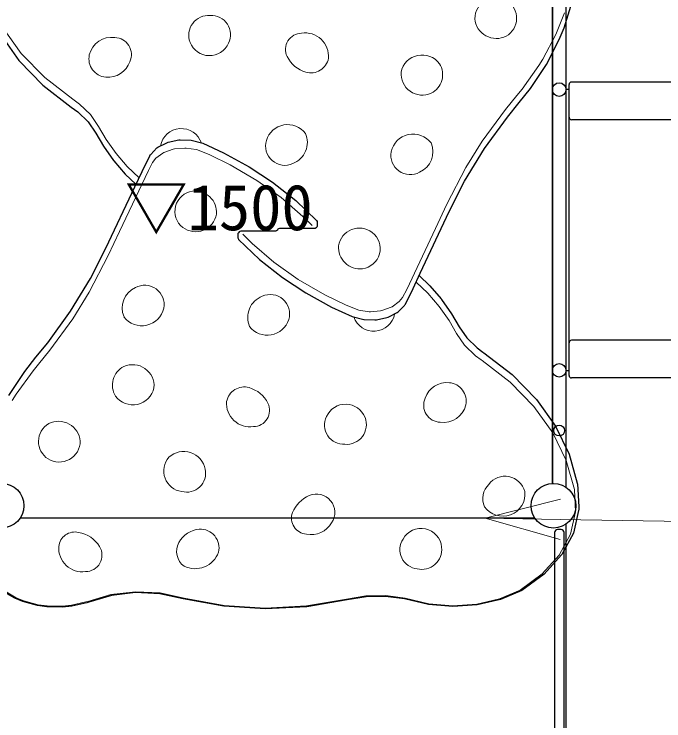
# Model space of a CAD drawing. Units: millimetres at full size, sheet at 1:60; details may follow other scales. Extents: x 900 to 24300, y 900 to 16920.
# Drawn here: x 5075 to 6370, y 13060 to 14470 of the extents above; entities that cross this region are included whole.
import ezdxf
from ezdxf.enums import TextEntityAlignment as Align

# ---------------------------------------------------------------- set-up
doc = ezdxf.new("R2010")
doc.units = ezdxf.units.MM
doc.header["$LTSCALE"] = 60
for name, color, linetype, lineweight in [('D-STR-1', 1, 'Continuous', 25), ('D-STR-3', 251, 'Continuous', 9), ('D-STR-HTXT', 7, 'Continuous', 13), ('D-STR-TXT', 7, 'Continuous', 13)]:
    doc.layers.add(name, color=color, linetype=linetype, lineweight=lineweight)
doc.styles.add('ＭＳ ゴシック', font='')
doc.styles.get('ＭＳ ゴシック').set_extended_font_data('MS Gothic')

msp = doc.modelspace()

# ---------------------------------------------------------------- linework, layer by layer
at = {"layer": 'D-STR-1'}
for p, q in [((6174.6, 14552.63), (6174.6, 13526.38)), ((6147.4, 13534), (6147.4, 14545.01)), ((6147.4, 14545.01), (6147.4, 13534)), ((6174.6, 14547.08), (6174.6, 13531.93)), ((6170.73, 14442.77), (6186.96, 14494.47)), ((6161.11, 14419.46), (6170.73, 14442.77)), ((5045.86, 14430.74), (5083.68, 14377.83)), ((6135.52, 14369.77), (6161.11, 14419.46)), ((5083.68, 14377.83), (5084.42, 14376.96)), ((5084.42, 14376.96), (5132.02, 14328.26)), ((6103.64, 14321.76), (6135.52, 14369.77)), ((5132.02, 14328.26), (5188.57, 14284.61)), ((6081.28, 14293.59), (6103.64, 14321.76)), ((6180.6, 13749.5), (6180.6, 14329.5)), ((9060.6, 14334.5), (6185.6, 14334.5)), ((6180.6, 14319.5), (6174.6, 14319.5)), ((6174.6, 14319.5), (6174.6, 13759.5)), ((6180.6, 13759.5), (6180.6, 14319.5)), ((6057.69, 14264.66), (6081.28, 14293.59)), ((5188.57, 14284.61), (5201.55, 14275.1)), ((5201.55, 14275.1), (5222.21, 14255.18)), ((5222.21, 14255.18), (5237.64, 14232.84)), ((6012.09, 14201.79), (6057.69, 14264.66)), ((9060.6, 14259.5), (6185.6, 14259.5)), ((5237.64, 14232.84), (5252.64, 14206.68)), ((5361.21, 14204.41), (5379.06, 14213.62)), ((5379.06, 14213.62), (5381.5, 14214.49)), ((5381.5, 14214.49), (5402.66, 14219.01)), ((5402.66, 14219.01), (5405.37, 14219.25)), ((5405.37, 14219.25), (5405.51, 14219.25)), ((5405.51, 14219.25), (5427.19, 14218.58)), ((5427.19, 14218.58), (5427.45, 14218.57)), ((5427.45, 14218.57), (5450.63, 14212.34)), ((5450.63, 14212.34), (5491.89, 14193.38)), ((5252.64, 14206.68), (5272.72, 14178.24)), ((5346.78, 14190.15), (5359.31, 14203.02)), ((5359.31, 14203.02), (5361.21, 14204.41)), ((5972.44, 14136.8), (6012.09, 14201.79)), ((5329.63, 14156.37), (5344.86, 14187.45)), ((5344.86, 14187.45), (5346.02, 14189.23)), ((5346.02, 14189.23), (5346.78, 14190.15)), ((5491.89, 14193.38), (5543.26, 14165.36)), ((5272.72, 14178.24), (5273.47, 14177.35)), ((5273.47, 14177.35), (5296.12, 14150.94)), ((5315.03, 14125.75), (5329.63, 14156.37)), ((5543.26, 14165.36), (5589.84, 14134.84)), ((5296.12, 14150.94), (5317.41, 14130.73)), ((5257.53, 14003.08), (5315.03, 14125.75)), ((5589.84, 14134.84), (5635.79, 14098.56)), ((5941.76, 14076.17), (5972.44, 14136.8)), ((5635.79, 14098.56), (5677.24, 14058.51)), ((5884.25, 13953.5), (5941.76, 14076.17)), ((5677.24, 14058.51), (5677.52, 14058.25)), ((5677.52, 14058.25), (5678.37, 14056.58)), ((5678.37, 14056.58), (5678.68, 14054.6)), ((5678.68, 14054.6), (5678.68, 14048.24)), ((5599.79, 14040.12), (5599.41, 14038.89)), ((5600.53, 14040.82), (5599.79, 14040.12)), ((5601.46, 14041.48), (5600.53, 14040.82)), ((5603.45, 14042.2), (5601.46, 14041.48)), ((5605.66, 14042.45), (5603.45, 14042.2)), ((5672.68, 14042.39), (5605.66, 14042.45)), ((5674.66, 14042.73), (5672.68, 14042.39)), ((5676.41, 14043.7), (5674.66, 14042.73)), ((5677.75, 14045.19), (5676.41, 14043.7)), ((5678.51, 14047.04), (5677.75, 14045.19)), ((5678.68, 14048.24), (5678.51, 14047.04)), ((5520.77, 14032.21), (5520.61, 14031.01)), ((5520.61, 14031.01), (5520.61, 14024.65)), ((5521.54, 14034.06), (5520.77, 14032.21)), ((5522.88, 14035.56), (5521.54, 14034.06)), ((5524.63, 14036.53), (5522.88, 14035.56)), ((5526.61, 14036.86), (5524.63, 14036.53)), ((5593.63, 14036.81), (5526.61, 14036.86)), ((5595.83, 14037.05), (5593.63, 14036.81)), ((5597.83, 14037.77), (5595.83, 14037.05)), ((5599.41, 14038.89), (5597.83, 14037.77)), ((5520.61, 14024.65), (5520.72, 14024.03)), ((5520.72, 14024.03), (5520.92, 14022.67)), ((5520.92, 14022.67), (5521.77, 14021)), ((5521.77, 14021), (5522.05, 14020.74)), ((5522.05, 14020.74), (5563.5, 13980.69)), ((5226.85, 13942.45), (5257.53, 14003.08)), ((5563.5, 13980.69), (5609.44, 13944.41)), ((5187.2, 13877.46), (5226.85, 13942.45)), ((5609.44, 13944.41), (5656.02, 13913.89)), ((5869.65, 13922.89), (5884.25, 13953.5)), ((5881.88, 13948.53), (5903.17, 13928.32)), ((5903.17, 13928.32), (5925.82, 13901.9)), ((5656.02, 13913.89), (5707.4, 13885.88)), ((5854.43, 13891.8), (5869.65, 13922.89)), ((5925.82, 13901.9), (5926.56, 13901.01)), ((5926.56, 13901.01), (5946.64, 13872.57)), ((5707.4, 13885.88), (5748.65, 13866.91)), ((5839.98, 13876.23), (5852.5, 13889.11)), ((5852.5, 13889.11), (5853.27, 13890.03)), ((5853.27, 13890.03), (5854.43, 13891.8)), ((5141.59, 13814.59), (5187.2, 13877.46)), ((5820.23, 13865.63), (5838.07, 13874.85)), ((5838.07, 13874.85), (5839.98, 13876.23)), ((5946.64, 13872.57), (5961.64, 13846.41)), ((5748.65, 13866.91), (5771.84, 13860.69)), ((5771.84, 13860.69), (5772.09, 13860.67)), ((5772.09, 13860.67), (5793.77, 13860)), ((5793.77, 13860), (5793.91, 13860)), ((5793.91, 13860), (5796.63, 13860.24)), ((5796.63, 13860.24), (5817.78, 13864.77)), ((5817.78, 13864.77), (5820.23, 13865.63)), ((5961.64, 13846.41), (5977.08, 13824.07)), ((5118.01, 13785.66), (5141.59, 13814.59)), ((5977.08, 13824.07), (5997.74, 13804.15)), ((9060.6, 13819.5), (6185.6, 13819.5)), ((5997.74, 13804.15), (6009.04, 13795.78)), ((6009.04, 13795.78), (6010.72, 13794.65)), ((6010.72, 13794.65), (6067.27, 13750.99)), ((5095.65, 13757.49), (5118.01, 13785.66)), ((6174.6, 13759.5), (6180.6, 13759.5)), ((5063.77, 13709.48), (5095.65, 13757.49)), ((6067.27, 13750.99), (6114.87, 13702.3)), ((9060.6, 13744.5), (6185.6, 13744.5)), ((6114.87, 13702.3), (6115.6, 13701.42)), ((6115.6, 13701.42), (6153.42, 13648.52)), ((6153.42, 13648.52), (6180.69, 13592.46)), ((6180.69, 13592.46), (6196.9, 13534.3)), ((6196.9, 13534.3), (6197.19, 13533.01)), ((6197.19, 13533.01), (6197.2, 13532.94)), ((6197.2, 13532.94), (6199.86, 13487.44)), ((6199.57, 13479.78), (6189.25, 13434.87)), ((6199.86, 13481.08), (6199.57, 13479.78)), ((6199.86, 13487.44), (6199.86, 13481.08)), ((6112.73, 13464.5), (5086.48, 13464.5)), ((6174.6, 13452.63), (6174.6, 12426.38)), ((6151.85, 13436), (6151.85, 12443)), ((6164.85, 13442), (6157.85, 13442)), ((6189.25, 13434.87), (6166.36, 13392.35)), ((6170.85, 12443), (6170.85, 13436)), ((6165.6, 13391.44), (6131.18, 13353.14)), ((6166.36, 13392.35), (6165.6, 13391.44)), ((6131.18, 13353.14), (6086.35, 13320.4)), ((5075.89, 13304.94), (5051.72, 13319.29)), ((5268.64, 13310.65), (5223.46, 13297.39)), ((5316.6, 13316.2), (5268.64, 13310.65)), ((5365.15, 13313.83), (5316.6, 13316.2)), ((5411.58, 13303.68), (5365.15, 13313.83)), ((5776.33, 13307.95), (5738.75, 13301.73)), ((5814.94, 13308.63), (5776.33, 13307.95)), ((5852.84, 13303.76), (5814.94, 13308.63)), ((6086.35, 13320.4), (6044.2, 13302.72)), ((5091.93, 13298.29), (5075.89, 13304.94)), ((5121.45, 13290.41), (5091.93, 13298.29)), ((5219.66, 13296.15), (5189.64, 13289.26)), ((5223.46, 13297.39), (5219.66, 13296.15)), ((5492.4, 13288.92), (5411.58, 13303.68)), ((5738.75, 13301.73), (5657.99, 13287.99)), ((5900.24, 13292.24), (5852.84, 13303.76)), ((6044.2, 13302.72), (5997.67, 13291.86)), ((5139.7, 13287.89), (5121.45, 13290.41)), ((5139.87, 13287.89), (5139.7, 13287.89)), ((5171.14, 13287.36), (5139.87, 13287.89)), ((5171.24, 13287.36), (5171.14, 13287.36)), ((5189.64, 13289.26), (5171.24, 13287.36)), ((5575.14, 13283.68), (5492.4, 13288.92)), ((5575.15, 13283.68), (5575.14, 13283.68)), ((5657.78, 13287.98), (5575.15, 13283.68)), ((5657.99, 13287.99), (5657.78, 13287.98)), ((5948.92, 13288.31), (5900.24, 13292.24)), ((5948.93, 13288.31), (5948.92, 13288.31)), ((5997.39, 13291.84), (5948.93, 13288.31)), ((5997.67, 13291.86), (5997.39, 13291.84))]:
    msp.add_line(p, q, dxfattribs=at)
for centre, radius in [((6161, 14319.5), 13.6), ((6161, 13759.5), 13.6), ((6161, 13639.5), 10.85), ((5049.6, 13489.5), 44.55), ((6149.6, 13489.5), 44.55)]:
    msp.add_circle(centre, radius, dxfattribs=at)
for centre, radius, start, end in [((6185.6, 14329.5), 5, 90, 180), ((6185.6, 14264.5), 5, 180, 270), ((6185.6, 13814.5), 5, 90, 180), ((6185.6, 13749.5), 5, 180, 270), ((6157.85, 13436), 6, 90, 180), ((6164.85, 13436), 6, 0, 90)]:
    msp.add_arc(centre, radius, start, end, dxfattribs=at)
at = {"layer": 'D-STR-3'}
for p, q in [((6171.3, 14472.67), (6154.27, 14429.48)), ((5088.59, 14391.81), (5051.12, 14444.22)), ((6154.27, 14429.48), (6128.44, 14380.19)), ((5135.81, 14343.5), (5088.59, 14391.81)), ((6128.44, 14380.19), (6120.52, 14367.35)), ((6120.52, 14367.35), (6086.95, 14320.45)), ((5191.92, 14300.19), (5135.81, 14343.5)), ((6086.95, 14320.45), (6076.38, 14307.58)), ((5205.19, 14290.47), (5191.92, 14300.19)), ((6076.38, 14307.58), (6053.69, 14279.8)), ((5226.74, 14269.69), (5205.19, 14290.47)), ((6053.69, 14279.8), (6007.76, 14216.68)), ((5242.97, 14246.2), (5226.74, 14269.69)), ((5257.85, 14220.25), (5242.97, 14246.2)), ((5277.72, 14192.11), (5257.85, 14220.25)), ((6007.76, 14216.68), (5974.92, 14163.96)), ((5373.32, 14194.03), (5391.76, 14200.59)), ((5391.76, 14200.59), (5394.2, 14201.12)), ((5394.2, 14201.12), (5414.68, 14203)), ((5414.68, 14203), (5417.23, 14202.93)), ((5417.23, 14202.93), (5437.43, 14199.91)), ((5437.43, 14199.91), (5439.8, 14199.24)), ((5439.8, 14199.24), (5464.4, 14189.16)), ((5300.16, 14165.93), (5277.72, 14192.11)), ((5350.4, 14174.42), (5356.93, 14182.45)), ((5356.93, 14182.45), (5371.26, 14192.96)), ((5371.26, 14192.96), (5373.32, 14194.03)), ((5464.4, 14189.16), (5505.1, 14169.3)), ((5342.22, 14158.14), (5350.4, 14174.42)), ((5505.1, 14169.3), (5558.43, 14138.29)), ((5284.6, 14036.48), (5342.22, 14158.14)), ((5323.59, 14143.7), (5300.16, 14165.93)), ((5974.92, 14163.96), (5936.94, 14090.66)), ((5558.43, 14138.29), (5606.84, 14104.05)), ((5606.84, 14104.05), (5650.28, 14066.69)), ((5936.94, 14090.66), (5914.69, 14042.77)), ((5650.28, 14066.69), (5668.86, 14048.17)), ((5914.69, 14042.77), (5857.07, 13921.11)), ((5262.34, 13988.6), (5284.6, 14036.48)), ((5549, 14012.57), (5530.43, 14031.08)), ((5592.45, 13975.2), (5549, 14012.57)), ((5224.36, 13915.29), (5262.34, 13988.6)), ((5640.86, 13940.96), (5592.45, 13975.2)), ((5694.18, 13909.95), (5640.86, 13940.96)), ((5875.69, 13935.56), (5899.12, 13913.32)), ((5191.52, 13862.57), (5224.36, 13915.29)), ((5857.07, 13921.11), (5848.88, 13904.83)), ((5899.12, 13913.32), (5921.57, 13887.14)), ((5734.88, 13890.09), (5694.18, 13909.95)), ((5848.88, 13904.83), (5842.35, 13896.81)), ((5759.48, 13880.01), (5734.88, 13890.09)), ((5825.97, 13885.22), (5807.53, 13878.66)), ((5828.02, 13886.29), (5825.97, 13885.22)), ((5842.35, 13896.81), (5828.02, 13886.29)), ((5921.57, 13887.14), (5941.43, 13859.01)), ((5761.86, 13879.34), (5759.48, 13880.01)), ((5782.06, 13876.32), (5761.86, 13879.34)), ((5784.61, 13876.25), (5782.06, 13876.32)), ((5805.08, 13878.13), (5784.61, 13876.25)), ((5807.53, 13878.66), (5805.08, 13878.13)), ((5145.59, 13799.46), (5191.52, 13862.57)), ((5941.43, 13859.01), (5956.31, 13833.05)), ((5956.31, 13833.05), (5972.54, 13809.56)), ((5972.54, 13809.56), (5994.09, 13788.78)), ((5122.91, 13771.68), (5145.59, 13799.46)), ((5994.09, 13788.78), (6005.67, 13780.21)), ((6005.67, 13780.21), (6007.37, 13779.06)), ((6007.37, 13779.06), (6063.47, 13735.75)), ((5078.77, 13711.9), (5112.33, 13758.8)), ((5112.33, 13758.8), (5122.91, 13771.68)), ((6063.47, 13735.75), (6110.7, 13687.44)), ((5070.84, 13699.06), (5078.77, 13711.9)), ((6110.7, 13687.44), (6148.17, 13635.03)), ((6148.17, 13635.03), (6175.18, 13579.49)), ((6175.18, 13579.49), (6191.24, 13521.87)), ((6191.24, 13521.87), (6191.26, 13521.73)), ((6191.26, 13521.73), (6193.87, 13477.09)), ((6193.87, 13477.09), (6183.73, 13432.99)), ((6183.73, 13432.99), (6161.26, 13391.23)), ((6161.26, 13391.23), (6127.36, 13353.52)), ((6127.36, 13353.52), (6083.44, 13321.4)), ((6083.44, 13321.4), (6042.19, 13304.1)), ((5078.6, 13306.04), (5055.22, 13319.92)), ((5267.31, 13312.21), (5221.36, 13298.74)), ((5316.4, 13317.88), (5267.31, 13312.21)), ((5366.02, 13315.46), (5316.4, 13317.88)), ((5413.54, 13305.07), (5366.02, 13315.46)), ((5775.75, 13309.61), (5737.24, 13303.24)), ((5815.28, 13310.31), (5775.75, 13309.61)), ((5854.19, 13305.3), (5815.28, 13310.31)), ((5094.12, 13299.61), (5078.6, 13306.04)), ((5122.67, 13291.98), (5094.12, 13299.61)), ((5217.68, 13297.53), (5188.65, 13290.87)), ((5221.36, 13298.74), (5217.68, 13297.53)), ((5493.22, 13290.56), (5413.54, 13305.07)), ((5737.24, 13303.24), (5657.24, 13289.63)), ((5901.31, 13293.84), (5854.19, 13305.3)), ((5948.95, 13289.99), (5901.31, 13293.84)), ((5996.65, 13293.46), (5948.95, 13289.99)), ((6042.19, 13304.1), (5996.65, 13293.46)), ((5140.33, 13289.55), (5122.67, 13291.98)), ((5170.84, 13289.04), (5140.33, 13289.55)), ((5188.65, 13290.87), (5170.84, 13289.04)), ((5575.18, 13285.36), (5493.22, 13290.56)), ((5657.24, 13289.63), (5575.18, 13285.36))]:
    msp.add_line(p, q, dxfattribs=at)
for centre, radius, start, end in [((6034.83, 14460.81), 41.9, 58.2667, 180.14702), ((6035.19, 14461.64), 41, 299.80548, 58.08744), ((5462.05, 14427.96), 39.41, 85.15458, 201.18158), ((5467.72, 14429.02), 38.28, 333.5352, 93.50706), ((6036.03, 14464.68), 43.29, 185.28215, 296.83752), ((5268.84, 14378.09), 45.6, 81.74608, 166.60178), ((5274.57, 14389.37), 33.86, 335.21351, 88.61754), ((5648.12, 14399.43), 32.61, 91.06629, 205.52301), ((5654.45, 14385.67), 46.87, 355.40555, 98.51704), ((5464.01, 14428.69), 41.5, 201.15161, 336.22805), ((5260.37, 14380.95), 36.71, 167.88107, 264.98717), ((5673.84, 14413.49), 61.9, 207.01336, 253.46534), ((5665.84, 14388.85), 36.01, 254.50225, 348.89613), ((5887.95, 14345.58), 42.93, 36.42088, 168.00291), ((5261.73, 14390.29), 46.13, 264.32619, 340.87575), ((5887.49, 14349.16), 41.28, 296.53103, 32.04343), ((5888.35, 14350.96), 42.54, 175.2204, 294.42503), ((5407.76, 14199.47), 42.27, 18.82733, 169.11988), ((5619.99, 14204.88), 44.73, 37.68168, 162.56161), ((5613.6, 14214.25), 45.49, 291.48295, 23.26843), ((5869.95, 14185.83), 44.96, 37.39424, 167.33891), ((5614.21, 14207), 38.58, 163.00175, 294.58774), ((5864.82, 14195.47), 44.51, 293.87908, 23.38641), ((5864.26, 14188.82), 38.79, 169.80844, 298.60536), ((5435.75, 14076.67), 40.68, 97.54303, 232.17564), ((5435.41, 14074.63), 42.67, 355.49098, 96.73115), ((5436.54, 14077.93), 41.94, 232.39336, 350.87091), ((5762.74, 14001.32), 41.94, 52.39336, 170.87094), ((5763.53, 14002.58), 40.68, 277.5432, 52.17564), ((5763.87, 14004.62), 42.67, 175.49101, 276.73132), ((5335.02, 13890.43), 38.79, 349.80838, 118.60537), ((5334.47, 13883.78), 44.51, 113.87909, 203.38642), ((5585.68, 13865), 45.49, 111.48297, 203.26844), ((5585.08, 13872.25), 38.58, 343.00151, 114.58776), ((5329.33, 13893.42), 44.96, 217.39425, 347.33885), ((5791.52, 13879.78), 42.27, 198.82733, 349.11988), ((5579.3, 13874.38), 44.73, 217.68169, 342.56141), ((5311.79, 13730.09), 41.28, 116.53099, 212.04343), ((5310.94, 13728.3), 42.54, 355.22038, 114.425), ((5937.56, 13688.97), 46.13, 84.32631, 160.87573), ((5938.91, 13698.3), 36.71, 347.88114, 84.98733), ((5311.34, 13733.68), 42.93, 216.42088, 348.0029), ((5533.44, 13690.4), 36.01, 74.50222, 168.89612), ((5525.45, 13665.76), 61.9, 27.01334, 73.46533), ((5924.72, 13689.88), 33.86, 155.21348, 268.61761), ((5544.83, 13693.58), 46.87, 175.40554, 278.51704), ((5551.17, 13679.83), 32.61, 271.06628, 25.52299), ((5735.28, 13650.56), 41.5, 21.15508, 156.22807), ((5930.44, 13701.16), 45.6, 261.74613, 346.60183), ((5731.56, 13650.23), 38.28, 153.53524, 273.50702), ((5737.23, 13651.29), 39.41, 265.15454, 21.18524), ((5164.09, 13617.61), 41, 119.80561, 238.08874), ((5163.25, 13614.57), 43.29, 5.28214, 116.83763), ((5164.45, 13618.45), 41.9, 238.26798, 0.147), ((5412.75, 13554.34), 43.4, 10.56072, 132.82432), ((5414.02, 13558.77), 41.21, 138.31851, 262.54177), ((5418.64, 13554.21), 37.64, 254.64094, 12.40374), ((6053.02, 13507.83), 40.51, 14.34686, 143.12021), ((6049.57, 13503.39), 40.8, 135.20655, 202.75792), ((5686.8, 13452.93), 61.6, 112.90117, 158.3232), ((5677.49, 13476.36), 36.4, 325.44715, 113.75331), ((6050.09, 13511.8), 42.61, 289.23889, 8.18238), ((6048.46, 13513.48), 44.75, 215.32536, 290.50868), ((5658.85, 13464.35), 31.42, 158.83925, 266.92032), ((5666.67, 13478.96), 46.96, 258.31457, 330.32486), ((5195.64, 13405.01), 32.16, 76.56078, 174.15378), ((5194.07, 13377.92), 59.08, 30.59228, 81.18678), ((5447.52, 13392.94), 49.92, 94.41765, 152.56079), ((5445.66, 13405.42), 37.34, 346.41524, 93.0346), ((5885.8, 13403.31), 40.99, 4.68099, 151.31053), ((5881.93, 13401.88), 38.4, 146.65103, 264.08933), ((5210.68, 13404.85), 47.16, 175.82261, 277.6873), ((5216.99, 13390.87), 32.75, 270.00001, 31.49665), ((5434.74, 13398.12), 36.22, 150.51675, 234.04864), ((5887.14, 13402.35), 39.74, 256.65768, 6.22204), ((5435.01, 13413.98), 50.05, 244.52598, 339.7348)]:
    msp.add_arc(centre, radius, start, end, dxfattribs=at)
at = {"layer": 'D-STR-HTXT'}
for p, q in [((6013.31, 13464.5), (6163.93, 13502.3)), ((6162.65, 13421.93), (6013.31, 13464.5)), ((6013.31, 13464.5), (6163.29, 13462.12))]:
    msp.add_line(p, q, dxfattribs=at)
msp.add_lwpolyline([(6163.29, 13462.12), (6991.72, 13448.92), (7947.73, 13448.92)], dxfattribs=at)

# ---------------------------------------------------------------- texts
at = {"layer": 'D-STR-TXT', "style": 'ＭＳ ゴシック'}
msp.add_text('▽1500', height=91.64, dxfattribs=at).set_placement((5295.4, 14011.43), align=Align.BOTTOM_LEFT)

doc.saveas('drawing.dxf')
